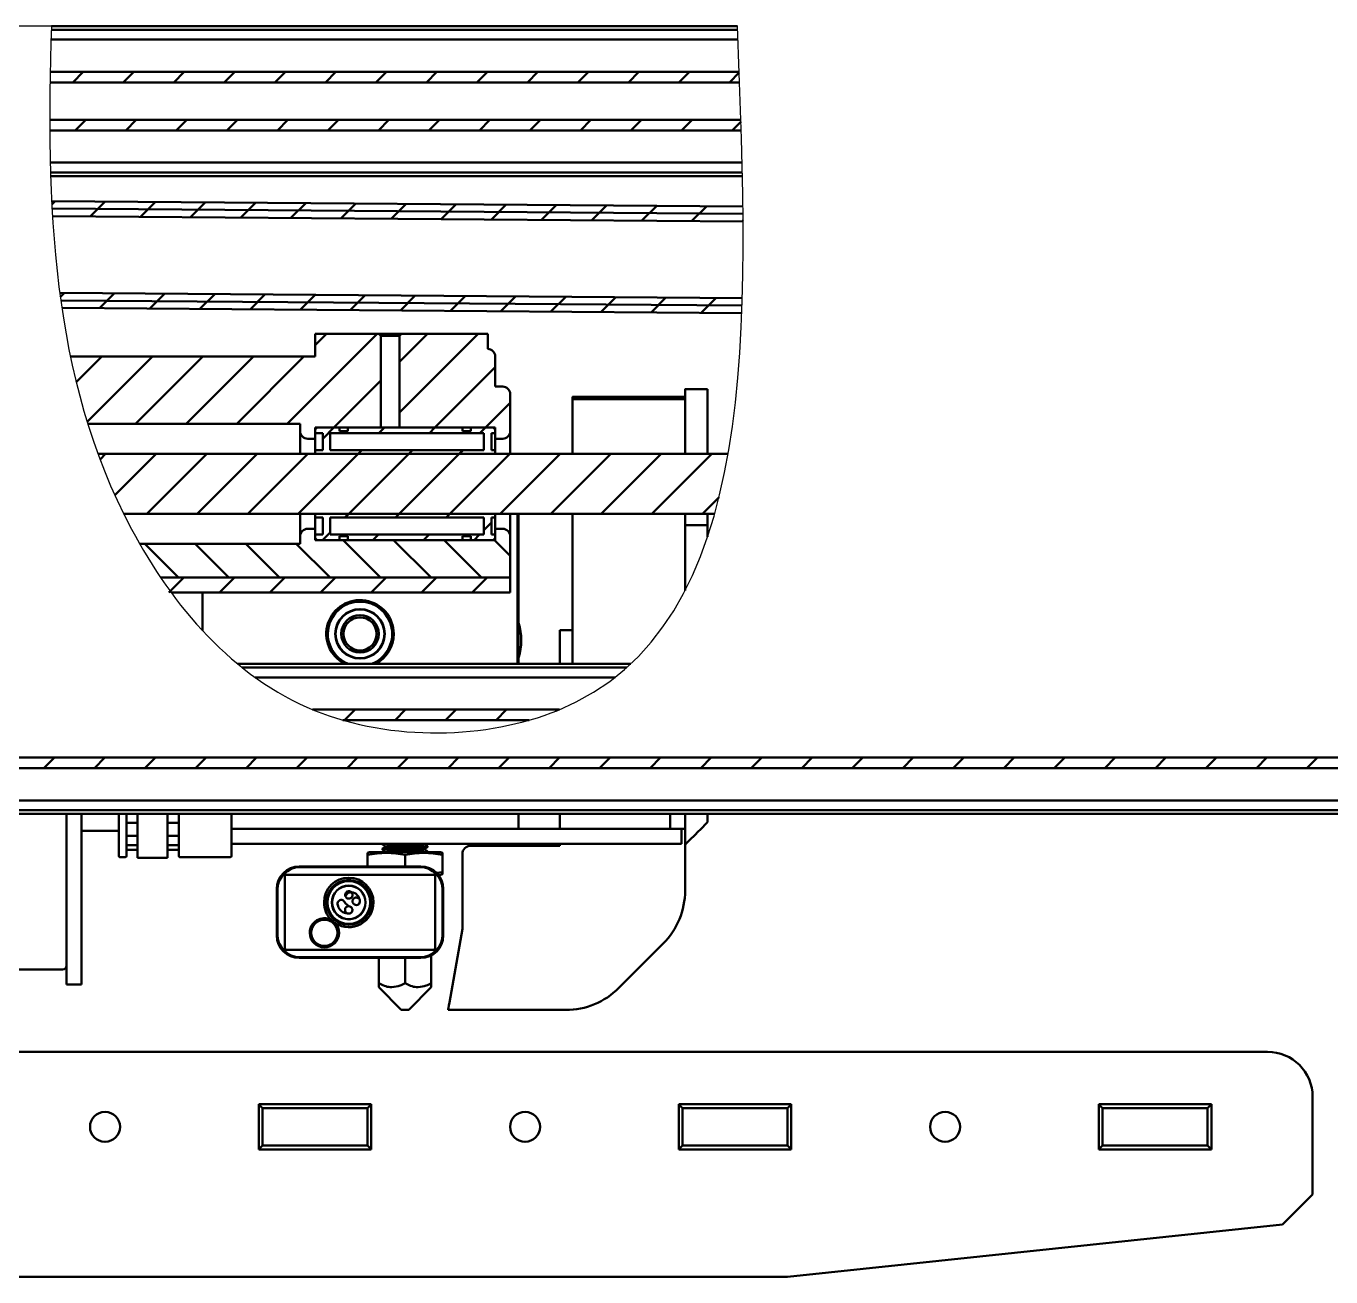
# Model space of a CAD drawing. Header units: millimetres. Extents: x -1615 to 4166, y 5 to 3174.
# Drawn here: x 790.8 to 906.8, y 2702.6 to 2813.8 of the extents above; entities that cross this region are included whole.
import ezdxf

# ---------------------------------------------------------------- set-up
doc = ezdxf.new("R2010")
doc.units = ezdxf.units.MM
doc.header["$LTSCALE"] = 0.25
doc.layers.add('Hatch', color=5, linetype='Continuous', lineweight=25)
doc.layers.add('Net dam', color=7, linetype='Continuous', lineweight=50)
pattern_1 = [(45, (54.7588, 2077.5174), (-2.245064, 2.245064), [])]

msp = doc.modelspace()

# ---------------------------------------------------------------- hatches: boundary and pattern name
at = {"layer": 'Net dam'}
h = msp.add_hatch(dxfattribs=at)
h.set_pattern_fill('ANSI31', color=256, style=0)
h.set_pattern_definition(pattern_1)
h.paths.add_polyline_path([(792.969, 2809.686), (792.962, 2809.359), (792.953, 2808.753), (854.244, 2808.753), (854.239, 2808.888), (854.212, 2809.582), (854.208, 2809.686)])
h = msp.add_hatch(dxfattribs=at)
h.set_pattern_fill('ANSI31', color=256, style=0)
h.set_pattern_definition(pattern_1)
h.paths.add_polyline_path([(854.395, 2804.486), (854.387, 2804.737), (854.365, 2805.42), (792.928, 2805.42), (792.928, 2805.046), (792.931, 2804.486)])
h = msp.add_hatch(dxfattribs=at)
h.set_pattern_fill('ANSI31', color=256, style=0)
h.set_pattern_definition(pattern_1)
edge = h.paths.add_edge_path()
edge.add_line((754.527, 2797.161), (754.537, 2797.161))
edge.add_arc((754.506, 2793.753), 3.408, 89.4801, 89.65028)
edge = h.paths.add_edge_path()
edge.add_arc((974.123, 2792.086), 4.741, 269.62633, 449.62629)
edge.add_arc((974.123, 2792.086), 4.741, -90.37369, 89.62631, ccw=False)
h.paths.add_polyline_path([(854.449, 2788.253), (854.461, 2788.572), (854.478, 2789.071), (854.494, 2789.571), (854.508, 2790.073), (854.521, 2790.576), (854.531, 2791.081), (854.541, 2791.587), (854.549, 2792.095), (854.555, 2792.604), (854.561, 2793.115), (854.564, 2793.627), (854.567, 2794.14), (854.568, 2794.655), (854.568, 2795.171), (854.567, 2795.688), (854.564, 2796.207), (854.56, 2796.726), (854.556, 2797.247), (854.55, 2797.735), (793.097, 2798.202), (793.132, 2797.519), (793.195, 2796.454), (793.269, 2795.391), (793.353, 2794.331), (793.448, 2793.274), (793.554, 2792.221), (793.672, 2791.17), (793.802, 2790.124), (793.945, 2789.08), (794, 2788.712)])
edge = h.paths.add_edge_path()
edge.add_line((974.102, 2788.679), (974.092, 2788.679))
edge.add_arc((974.123, 2792.086), 3.408, 269.4801, 269.65028)
h.paths.add_polyline_path([(854.494, 2789.586), (854.508, 2790.073), (854.521, 2790.576), (854.531, 2791.081), (854.541, 2791.587), (854.549, 2792.095), (854.555, 2792.604), (854.561, 2793.115), (854.564, 2793.627), (854.567, 2794.14), (854.568, 2794.655), (854.568, 2795.171), (854.567, 2795.688), (854.564, 2796.207), (854.563, 2796.402), (793.17, 2796.868), (793.195, 2796.454), (793.269, 2795.391), (793.353, 2794.331), (793.448, 2793.274), (793.554, 2792.221), (793.672, 2791.17), (793.812, 2790.047)])
h = msp.add_hatch(dxfattribs=at)
h.set_pattern_fill('ANSI31', color=256, style=0)
h.set_pattern_definition(pattern_1)
edge = h.paths.add_edge_path()
edge.add_line((796.168, 2778.869), (796.308, 2778.42))
edge.add_line((796.308, 2778.42), (815.187, 2778.42))
edge.add_line((815.187, 2778.42), (815.187, 2777.753))
edge.add_arc((815.854, 2777.753), 0.667, 180, 270)
edge.add_line((815.854, 2777.086), (816.52, 2777.086))
edge.add_line((816.52, 2777.086), (816.52, 2778.086))
edge.add_line((816.52, 2778.086), (822.354, 2778.086))
edge.add_line((822.354, 2778.086), (822.354, 2786.22))
edge.add_line((822.354, 2786.22), (822.17, 2786.403))
edge.add_line((822.17, 2786.403), (816.52, 2786.403))
edge.add_line((816.52, 2786.403), (816.52, 2784.401))
edge.add_line((816.52, 2784.401), (794.765, 2784.401))
edge.add_line((794.765, 2784.401), (794.865, 2783.921))
edge.add_line((794.865, 2783.921), (795.093, 2782.902))
edge.add_line((795.093, 2782.902), (795.337, 2781.887))
edge.add_line((795.337, 2781.887), (795.597, 2780.876))
edge.add_line((795.597, 2780.876), (795.874, 2779.87))
edge.add_line((795.874, 2779.87), (796.168, 2778.869))
h = msp.add_hatch(dxfattribs=at)
h.set_pattern_fill('ANSI31', color=256, style=0)
h.set_pattern_definition(pattern_1)
edge = h.paths.add_edge_path(flags=0)
edge.add_arc((833.187, 2777.753), 0.667, 270, 360)
edge.add_line((833.854, 2777.753), (833.854, 2781.054))
edge.add_arc((833.187, 2781.054), 0.667, 0, 90)
edge.add_line((833.187, 2781.721), (832.52, 2781.721))
edge.add_line((832.52, 2781.721), (832.52, 2784.403))
edge.add_arc((831.854, 2784.403), 0.667, 0, 90)
edge.add_line((831.854, 2785.07), (831.854, 2786.403))
edge.add_line((831.854, 2786.403), (824.204, 2786.403))
edge.add_line((824.204, 2786.403), (824.02, 2786.22))
edge.add_line((824.02, 2786.22), (824.02, 2778.086))
edge.add_line((824.02, 2778.086), (832.52, 2778.086))
edge.add_line((832.52, 2778.086), (832.52, 2777.086))
edge.add_line((832.52, 2777.086), (833.187, 2777.086))
h = msp.add_hatch(dxfattribs=at)
h.set_pattern_fill('ANSI31', color=256, style=0)
h.set_pattern_definition(pattern_1)
h.paths.add_polyline_path([(817.187, 2777.586), (817.187, 2776.086), (816.52, 2776.086), (816.52, 2775.753), (832.52, 2775.753), (832.52, 2776.086), (832.187, 2776.086), (832.187, 2777.586), (832.52, 2777.586), (832.52, 2777.92), (832.354, 2778.086), (830.354, 2778.086), (830.354, 2777.753), (829.62, 2777.753), (829.62, 2778.086), (819.42, 2778.086), (819.42, 2777.753), (818.687, 2777.753), (818.687, 2778.086), (816.687, 2778.086), (816.52, 2777.92), (816.52, 2777.586)], flags=0)
h.paths.add_polyline_path([(831.52, 2777.586), (831.52, 2776.086), (817.854, 2776.086), (817.854, 2777.586)], flags=0)
h = msp.add_hatch(dxfattribs=at)
h.set_pattern_fill('ANSI31', color=256, style=0)
h.set_pattern_definition(pattern_1)
h.paths.add_polyline_path([(853.054, 2774.823), (853.223, 2775.753), (797.21, 2775.753), (797.523, 2774.916), (797.909, 2773.941), (798.315, 2772.971), (798.741, 2772.007), (799.188, 2771.049), (799.497, 2770.42), (852.03, 2770.42), (852.357, 2771.659), (852.607, 2772.696), (852.839, 2773.751)])
h = msp.add_hatch(dxfattribs=at)
h.set_pattern_fill('ANSI31', color=256, style=0)
h.set_pattern_definition(pattern_1)
h.paths.add_polyline_path([(816.52, 2770.42), (816.52, 2770.086), (817.187, 2770.086), (817.187, 2768.586), (816.52, 2768.586), (816.52, 2768.253), (816.687, 2768.086), (818.687, 2768.086), (818.687, 2768.42), (819.42, 2768.42), (819.42, 2768.086), (829.62, 2768.086), (829.62, 2768.42), (830.354, 2768.42), (830.354, 2768.086), (832.354, 2768.086), (832.52, 2768.253), (832.52, 2768.586), (832.187, 2768.586), (832.187, 2770.086), (832.52, 2770.086), (832.52, 2770.42)], flags=0)
h.paths.add_polyline_path([(831.52, 2770.086), (831.52, 2768.586), (817.854, 2768.586), (817.854, 2770.086)], flags=0)
h = msp.add_hatch(dxfattribs=at)
h.set_pattern_fill('ANSI31', color=256, angle=90, style=0)
h.set_pattern_definition([(135, (54.7588, 2077.5174), (-2.245064, -2.245064), [])])
edge = h.paths.add_edge_path()
edge.add_line((800.915, 2767.753), (801.2, 2767.262))
edge.add_line((801.2, 2767.262), (801.488, 2766.778))
edge.add_line((801.488, 2766.778), (801.783, 2766.296))
edge.add_line((801.783, 2766.296), (802.083, 2765.818))
edge.add_line((802.083, 2765.818), (802.39, 2765.343))
edge.add_line((802.39, 2765.343), (802.703, 2764.872))
edge.add_line((802.703, 2764.872), (802.784, 2764.753))
edge.add_line((802.784, 2764.753), (833.854, 2764.753))
edge.add_line((833.854, 2764.753), (833.854, 2768.42))
edge.add_arc((833.187, 2768.42), 0.667, 0, 90)
edge.add_line((833.187, 2769.086), (832.52, 2769.086))
edge.add_line((832.52, 2769.086), (832.52, 2768.086))
edge.add_line((832.52, 2768.086), (816.52, 2768.086))
edge.add_line((816.52, 2768.086), (816.52, 2769.086))
edge.add_line((816.52, 2769.086), (815.854, 2769.086))
edge.add_arc((815.854, 2768.42), 0.667, 90, 180)
edge.add_line((815.187, 2768.42), (815.187, 2767.753))
edge.add_line((815.187, 2767.753), (800.915, 2767.753))
h = msp.add_hatch(dxfattribs=at)
h.set_pattern_fill('ANSI31', color=256, style=0)
h.set_pattern_definition(pattern_1)
edge = h.paths.add_edge_path(flags=0)
edge.add_spline(control_points=[(800.543, 2764.753), (800.535, 2764.746), (800.527, 2764.738), (800.519, 2764.73), (800.44, 2764.654), (800.362, 2764.579), (800.283, 2764.503)], knot_values=[0.0034761, 0.0034761, 0.0034761, 0.0034761, 0.0035253, 0.0035253, 0.0035253, 0.0040171, 0.0040171, 0.0040171, 0.0040171], weights=[1, 1, 1, 1, 1, 1, 1], degree=3, periodic=0)
edge.add_line((800.283, 2764.503), (800.283, 2764.13))
edge.add_spline(control_points=[(800.283, 2764.13), (800.24, 2764.105), (800.198, 2764.081), (800.155, 2764.057), (800.132, 2764.044), (800.108, 2764.03), (800.084, 2764.017), (800.061, 2764.003), (800.037, 2763.99), (800.013, 2763.977)], knot_values=[0, 0, 0, 0, 0.0002198, 0.0002198, 0.0002198, 0.000342, 0.000342, 0.000342, 0.0004643, 0.0004643, 0.0004643, 0.0004643], weights=[1, 1, 1, 1, 1, 1, 1, 1, 1, 1], degree=3, periodic=0)
edge.add_line((800.013, 2763.977), (800.013, 2763.86))
edge.add_spline(control_points=[(800.013, 2763.86), (800.055, 2763.839), (800.097, 2763.818), (800.138, 2763.797), (800.162, 2763.784), (800.186, 2763.772), (800.21, 2763.759), (800.235, 2763.747), (800.259, 2763.734), (800.283, 2763.721)], knot_values=[0, 0, 0, 0, 0.0002097, 0.0002097, 0.0002097, 0.000332, 0.000332, 0.000332, 0.0004543, 0.0004543, 0.0004543, 0.0004543], weights=[1, 1, 1, 1, 1, 1, 1, 1, 1, 1], degree=3, periodic=0)
edge.add_line((800.283, 2763.721), (800.283, 2763.663))
edge.add_spline(control_points=[(800.283, 2763.663), (800.24, 2763.639), (800.198, 2763.615), (800.155, 2763.59), (800.132, 2763.577), (800.108, 2763.564), (800.084, 2763.55), (800.061, 2763.537), (800.037, 2763.523), (800.013, 2763.51)], knot_values=[0, 0, 0, 0, 0.0002198, 0.0002198, 0.0002198, 0.000342, 0.000342, 0.000342, 0.0004643, 0.0004643, 0.0004643, 0.0004643], weights=[1, 1, 1, 1, 1, 1, 1, 1, 1, 1], degree=3, periodic=0)
edge.add_line((800.013, 2763.51), (800.013, 2763.393))
edge.add_spline(control_points=[(800.013, 2763.393), (800.055, 2763.373), (800.097, 2763.351), (800.138, 2763.33), (800.162, 2763.318), (800.186, 2763.305), (800.21, 2763.293), (800.235, 2763.28), (800.259, 2763.267), (800.283, 2763.255)], knot_values=[0, 0, 0, 0, 0.0002097, 0.0002097, 0.0002097, 0.000332, 0.000332, 0.000332, 0.0004543, 0.0004543, 0.0004543, 0.0004543], weights=[1, 1, 1, 1, 1, 1, 1, 1, 1, 1], degree=3, periodic=0)
edge.add_line((800.283, 2763.255), (800.283, 2763.42))
edge.add_line((800.283, 2763.42), (833.854, 2763.42))
edge.add_line((833.854, 2763.42), (833.854, 2764.753))
edge.add_line((833.854, 2764.753), (800.543, 2764.753))
h = msp.add_hatch(dxfattribs=at)
h.set_pattern_fill('ANSI31', color=256, style=0)
h.set_pattern_definition(pattern_1)
h.paths.add_polyline_path([(838.119, 2752.969), (838.241, 2753.02), (816.303, 2753.02), (816.637, 2752.879), (817.654, 2752.501), (818.691, 2752.167), (818.98, 2752.086), (835.554, 2752.086), (835.934, 2752.198), (836.308, 2752.314), (836.679, 2752.435), (837.046, 2752.561), (837.408, 2752.692), (837.766, 2752.828)])
h = msp.add_hatch(dxfattribs=at)
h.set_pattern_fill('ANSI31', color=256, style=0)
h.set_pattern_definition(pattern_1)
h.paths.add_polyline_path([(741.173, 2747.82), (985.84, 2747.82), (985.84, 2748.753), (741.173, 2748.753)], flags=0)

# ---------------------------------------------------------------- linework, layer by layer
at = {"layer": 'Hatch'}
msp.add_line((793.072, 2813.753), (724.506, 2813.753), dxfattribs=at)
msp.add_open_spline([(793.072, 2813.753), (792.581, 2798.053), (793.174, 2774.813), (814.277, 2749.908), (856.62, 2751.134), (855.142, 2787.039), (854.043, 2813.753)], degree=3, knots=[6.7646767, 6.7646767, 6.7646767, 6.7646767, 52.1716699, 75.0599803, 96.6892126, 159.5495905, 159.5495905, 159.5495905, 159.5495905], dxfattribs=at)
at = {"layer": 'Net dam'}
for p, q in [((854.043, 2813.753), (793.072, 2813.753)), ((854.092, 2812.553), (793.036, 2812.553)), ((854.057, 2813.42), (793.062, 2813.42)), ((792.968, 2809.686), (854.208, 2809.686)), ((792.953, 2808.753), (854.244, 2808.753)), ((854.365, 2805.42), (792.927, 2805.42)), ((854.395, 2804.486), (792.931, 2804.486)), ((854.477, 2801.62), (792.972, 2801.62)), ((854.497, 2800.753), (792.995, 2800.753)), ((854.505, 2800.42), (793.006, 2800.42)), ((854.55, 2797.735), (793.096, 2798.202)), ((854.55, 2797.736), (793.096, 2798.202)), ((854.557, 2797.069), (793.131, 2797.535)), ((793.131, 2797.535), (854.557, 2797.069)), ((793.169, 2796.868), (854.563, 2796.402)), ((854.494, 2789.586), (793.812, 2790.047)), ((793.903, 2789.379), (854.473, 2788.92)), ((854.473, 2788.92), (793.903, 2789.379)), ((793.999, 2788.712), (854.449, 2788.253)), ((793.999, 2788.712), (854.449, 2788.253)), ((816.52, 2784.401), (816.52, 2786.403)), ((822.17, 2786.403), (816.52, 2786.403)), ((822.17, 2786.403), (822.354, 2786.22)), ((824.204, 2786.403), (822.17, 2786.403)), ((822.354, 2786.22), (822.354, 2778.086)), ((824.02, 2786.22), (822.354, 2786.22)), ((824.02, 2786.22), (824.204, 2786.403)), ((824.02, 2778.086), (824.02, 2786.22)), ((831.854, 2786.403), (824.204, 2786.403)), ((831.854, 2786.403), (831.854, 2785.07)), ((816.52, 2784.401), (794.763, 2784.401)), ((832.52, 2781.721), (832.52, 2784.403)), ((833.187, 2781.721), (832.52, 2781.721)), ((851.401, 2781.487), (849.401, 2781.487)), ((833.854, 2777.753), (833.854, 2781.054)), ((849.401, 2780.82), (839.401, 2780.82)), ((849.402, 2780.6), (839.402, 2780.6)), ((815.187, 2778.42), (796.306, 2778.42)), ((815.187, 2778.42), (815.187, 2777.753)), ((815.187, 2775.753), (815.187, 2777.753)), ((816.687, 2778.086), (816.52, 2777.92)), ((816.52, 2778.086), (822.354, 2778.086)), ((816.52, 2778.086), (816.52, 2777.086)), ((816.52, 2777.92), (816.52, 2777.586)), ((816.52, 2777.586), (817.187, 2777.586)), ((818.687, 2778.086), (816.687, 2778.086)), ((817.187, 2777.586), (817.187, 2776.086)), ((831.52, 2777.586), (817.854, 2777.586)), ((817.854, 2777.586), (817.854, 2776.086)), ((818.687, 2777.753), (818.687, 2778.086)), ((819.42, 2777.753), (818.687, 2777.753)), ((829.62, 2778.086), (819.42, 2778.086)), ((819.42, 2778.086), (819.42, 2777.753)), ((824.02, 2778.086), (832.52, 2778.086)), ((829.62, 2777.753), (829.62, 2778.086)), ((830.354, 2777.753), (829.62, 2777.753)), ((832.354, 2778.086), (830.354, 2778.086)), ((830.354, 2778.086), (830.354, 2777.753)), ((831.52, 2776.086), (831.52, 2777.586)), ((832.187, 2777.586), (832.52, 2777.586)), ((832.187, 2776.086), (832.187, 2777.586)), ((832.52, 2777.92), (832.354, 2778.086)), ((832.52, 2777.086), (832.52, 2778.086)), ((832.52, 2777.586), (832.52, 2777.92)), ((833.854, 2777.753), (833.854, 2775.753)), ((851.401, 2775.753), (851.401, 2778.687)), ((815.854, 2777.086), (816.52, 2777.086)), ((816.52, 2777.086), (816.52, 2776.086)), ((832.52, 2777.086), (833.187, 2777.086)), ((832.52, 2776.086), (832.52, 2777.086)), ((797.209, 2775.753), (853.224, 2775.753)), ((817.187, 2776.086), (816.52, 2776.086)), ((816.52, 2776.086), (816.52, 2775.753)), ((816.52, 2775.753), (832.52, 2775.753)), ((817.854, 2776.086), (831.52, 2776.086)), ((832.52, 2776.086), (832.187, 2776.086)), ((832.52, 2775.753), (832.52, 2776.086)), ((852.027, 2770.42), (799.494, 2770.42)), ((815.187, 2768.42), (815.187, 2770.42)), ((832.52, 2770.42), (816.52, 2770.42)), ((816.52, 2770.42), (816.52, 2770.086)), ((816.52, 2770.086), (817.187, 2770.086)), ((816.52, 2770.086), (816.52, 2769.086)), ((817.187, 2770.086), (817.187, 2768.586)), ((831.52, 2770.086), (817.854, 2770.086)), ((817.854, 2770.086), (817.854, 2768.586)), ((831.52, 2768.586), (831.52, 2770.086)), ((832.187, 2770.086), (832.52, 2770.086)), ((832.187, 2768.586), (832.187, 2770.086)), ((832.52, 2770.086), (832.52, 2770.42)), ((832.52, 2769.086), (832.52, 2770.086)), ((833.854, 2770.42), (833.854, 2768.42)), ((834.505, 2757.086), (834.505, 2770.42)), ((834.605, 2770.42), (834.605, 2757.086)), ((851.401, 2769.406), (851.401, 2770.42)), ((815.187, 2768.42), (815.187, 2767.753)), ((816.52, 2769.086), (815.854, 2769.086)), ((816.52, 2769.086), (816.52, 2768.086)), ((817.187, 2768.586), (816.52, 2768.586)), ((816.52, 2768.586), (816.52, 2768.253)), ((817.854, 2768.586), (831.52, 2768.586)), ((818.687, 2768.42), (819.42, 2768.42)), ((818.687, 2768.086), (818.687, 2768.42)), ((819.42, 2768.42), (819.42, 2768.086)), ((829.62, 2768.42), (830.354, 2768.42)), ((829.62, 2768.086), (829.62, 2768.42)), ((830.354, 2768.42), (830.354, 2768.086)), ((832.52, 2768.586), (832.187, 2768.586)), ((832.52, 2768.086), (832.52, 2769.086)), ((833.187, 2769.086), (832.52, 2769.086)), ((832.52, 2768.253), (832.52, 2768.586)), ((833.854, 2764.753), (833.854, 2768.42)), ((849.403, 2769.406), (851.401, 2769.406)), ((800.915, 2767.753), (815.187, 2767.753)), ((816.52, 2768.253), (816.687, 2768.086)), ((832.52, 2768.086), (816.52, 2768.086)), ((816.687, 2768.086), (818.687, 2768.086)), ((819.42, 2768.086), (829.62, 2768.086)), ((830.354, 2768.086), (832.354, 2768.086)), ((832.354, 2768.086), (832.52, 2768.253)), ((833.854, 2764.753), (802.783, 2764.753)), ((833.854, 2764.753), (802.783, 2764.753)), ((833.854, 2764.753), (833.854, 2763.42)), ((839.401, 2764.02), (839.401, 2760.686)), ((833.854, 2763.42), (803.723, 2763.42)), ((803.738, 2763.4), (803.738, 2763.42)), ((806.505, 2763.42), (806.505, 2760.043)), ((839.401, 2760.686), (839.401, 2760.086)), ((839.401, 2760.686), (839.401, 2760.686)), ((838.267, 2760.086), (838.267, 2760.086)), ((838.267, 2757.086), (838.267, 2760.086)), ((839.401, 2760.086), (838.267, 2760.086)), ((809.622, 2757.086), (844.578, 2757.086)), ((810.032, 2756.753), (844.214, 2756.753)), ((811.177, 2755.886), (843.179, 2755.886)), ((816.289, 2753.02), (838.243, 2753.02)), ((818.964, 2752.086), (835.554, 2752.086)), ((985.84, 2748.753), (741.173, 2748.753)), ((985.84, 2747.82), (741.173, 2747.82)), ((741.173, 2744.953), (985.84, 2744.953)), ((741.173, 2744.086), (985.84, 2744.086)), ((741.173, 2743.753), (985.84, 2743.753)), ((794.405, 2735.255), (794.405, 2743.753)), ((795.738, 2735.255), (795.738, 2743.753)), ((799.071, 2740.022), (799.071, 2743.753)), ((799.738, 2743.753), (799.738, 2740.022)), ((799.738, 2742.973), (800.738, 2742.973)), ((800.738, 2739.861), (800.738, 2743.753)), ((803.405, 2739.861), (803.405, 2743.753)), ((803.405, 2742.973), (804.405, 2742.973)), ((804.405, 2742.386), (804.405, 2743.753)), ((809.071, 2743.753), (809.071, 2742.386)), ((834.605, 2743.753), (834.605, 2742.42)), ((838.267, 2743.753), (838.267, 2742.42)), ((838.269, 2742.42), (838.269, 2743.753)), ((848.069, 2742.42), (848.069, 2743.753)), ((849.402, 2743.753), (849.402, 2742.42)), ((849.402, 2743.753), (849.402, 2742.353)), ((851.402, 2743.02), (850.736, 2742.353)), ((851.402, 2743.02), (851.402, 2743.753)), ((795.738, 2742.255), (799.071, 2742.255)), ((799.738, 2741.82), (800.738, 2741.82)), ((803.405, 2741.82), (804.405, 2741.82)), ((804.405, 2740.022), (804.405, 2742.386)), ((809.071, 2742.42), (849.071, 2742.42)), ((809.071, 2742.386), (809.071, 2740.022)), ((849.071, 2742.42), (849.071, 2741.086)), ((849.402, 2742.42), (849.071, 2742.42)), ((849.401, 2742.42), (849.401, 2736.941)), ((799.738, 2740.971), (800.738, 2740.971)), ((799.738, 2740.556), (800.738, 2740.556)), ((799.738, 2740.553), (800.738, 2740.553)), ((803.405, 2740.971), (804.405, 2740.971)), ((803.405, 2740.556), (804.405, 2740.556)), ((803.405, 2740.553), (804.405, 2740.553)), ((809.071, 2741.086), (849.071, 2741.086)), ((822.505, 2741.086), (822.505, 2741.04)), ((822.552, 2741.024), (822.505, 2741.04)), ((822.771, 2740.853), (822.505, 2741.04)), ((822.505, 2740.666), (822.771, 2740.853)), ((822.505, 2740.666), (822.505, 2740.573)), ((822.552, 2740.557), (822.505, 2740.573)), ((822.505, 2740.573), (822.771, 2740.386)), ((822.814, 2740.87), (822.55, 2740.682)), ((826.196, 2741.07), (826.219, 2741.086)), ((826.196, 2740.603), (826.459, 2740.791)), ((826.238, 2741.086), (826.505, 2740.9)), ((826.238, 2740.62), (826.505, 2740.806)), ((826.505, 2740.433), (826.238, 2740.62)), ((826.505, 2740.806), (826.505, 2740.9)), ((830.34, 2740.92), (830.341, 2740.92)), ((830.341, 2740.92), (838.267, 2740.92)), ((838.267, 2740.92), (838.267, 2741.086)), ((838.267, 2741.086), (838.267, 2740.92)), ((849.402, 2741.02), (849.401, 2741.02)), ((799.171, 2739.922), (799.638, 2739.922)), ((800.738, 2739.861), (803.405, 2739.861)), ((804.505, 2739.922), (808.971, 2739.922)), ((821.357, 2740.353), (821.171, 2740.293)), ((821.171, 2740.124), (821.171, 2739.086)), ((821.357, 2740.353), (824.505, 2740.353)), ((822.771, 2740.386), (822.724, 2740.353)), ((822.814, 2740.403), (822.744, 2740.353)), ((822.799, 2740.38), (822.771, 2740.386)), ((824.505, 2740.353), (827.653, 2740.353)), ((824.505, 2739.086), (824.505, 2740.124)), ((826.505, 2740.353), (826.505, 2740.433)), ((827.838, 2740.293), (827.653, 2740.353)), ((827.838, 2738.582), (827.838, 2740.124)), ((829.6, 2740.18), (829.6, 2733.548)), ((829.601, 2733.548), (829.601, 2740.18)), ((813.838, 2738.353), (813.838, 2731.686)), ((827.171, 2738.353), (813.838, 2738.353)), ((813.838, 2731.82), (813.838, 2738.22)), ((813.971, 2738.353), (827.038, 2738.353)), ((825.905, 2739.086), (815.105, 2739.086)), ((825.838, 2739.02), (815.171, 2739.02)), ((827.171, 2738.353), (827.171, 2731.686)), ((827.171, 2738.22), (827.171, 2731.82)), ((827.838, 2738.582), (827.273, 2738.524)), ((827.452, 2738.353), (827.653, 2738.353)), ((827.653, 2738.353), (827.838, 2738.414)), ((813.105, 2732.953), (813.105, 2737.086)), ((813.171, 2737.02), (813.171, 2733.02)), ((827.838, 2733.02), (827.838, 2737.02)), ((827.905, 2737.086), (827.905, 2732.953)), ((819.498, 2735.549), (819.172, 2735.834)), ((794.405, 2728.589), (794.405, 2735.255)), ((795.738, 2728.589), (795.738, 2735.255)), ((818.331, 2734.026), (817.942, 2734.337)), ((828.445, 2727), (829.6, 2733.548)), ((828.446, 2727), (829.601, 2733.548)), ((829.601, 2733.548), (829.6, 2733.548)), ((813.838, 2731.686), (827.171, 2731.686)), ((813.971, 2731.686), (827.038, 2731.686)), ((847.448, 2732.227), (843.507, 2728.286)), ((825.905, 2730.953), (815.105, 2730.953)), ((815.171, 2731.02), (825.838, 2731.02)), ((822.171, 2728.714), (822.171, 2730.953)), ((824.505, 2728.714), (824.505, 2730.953)), ((826.838, 2728.714), (826.838, 2731.184)), ((794.071, 2729.922), (787.338, 2729.922)), ((794.405, 2728.589), (795.738, 2728.589)), ((822.171, 2728.714), (822.171, 2728.679)), ((822.171, 2728.353), (824.171, 2726.353)), ((824.838, 2726.353), (826.838, 2728.353)), ((824.171, 2726.353), (824.505, 2726.353)), ((824.505, 2726.353), (824.838, 2726.353)), ((828.329, 2726.333), (828.328, 2726.333)), ((828.329, 2726.333), (829.601, 2726.333)), ((838.793, 2726.333), (829.601, 2726.333)), ((785.173, 2722.616), (901.173, 2722.616)), ((905.173, 2718.616), (905.173, 2709.949)), ((811.84, 2717.616), (811.506, 2717.949)), ((821.506, 2717.949), (811.506, 2717.949)), ((811.506, 2713.949), (811.506, 2717.949)), ((811.84, 2717.616), (811.84, 2714.283)), ((821.173, 2717.616), (811.84, 2717.616)), ((821.173, 2717.616), (821.506, 2717.949)), ((821.173, 2714.283), (821.173, 2717.616)), ((821.506, 2713.949), (821.506, 2717.949)), ((849.173, 2717.616), (848.84, 2717.949)), ((858.84, 2717.949), (848.84, 2717.949)), ((848.84, 2713.949), (848.84, 2717.949)), ((849.173, 2717.616), (849.173, 2714.283)), ((858.506, 2717.616), (849.173, 2717.616)), ((858.506, 2717.616), (858.84, 2717.949)), ((858.506, 2714.283), (858.506, 2717.616)), ((858.84, 2713.949), (858.84, 2717.949)), ((886.506, 2717.616), (886.173, 2717.949)), ((896.173, 2717.949), (886.173, 2717.949)), ((886.173, 2713.949), (886.173, 2717.949)), ((886.506, 2717.616), (886.506, 2714.283)), ((895.84, 2717.616), (886.506, 2717.616)), ((895.84, 2717.616), (896.173, 2717.949)), ((895.84, 2714.283), (895.84, 2717.616)), ((896.173, 2713.949), (896.173, 2717.949)), ((811.506, 2713.949), (811.84, 2714.283)), ((821.506, 2713.949), (811.506, 2713.949)), ((811.84, 2714.283), (821.173, 2714.283)), ((821.506, 2713.949), (821.173, 2714.283)), ((848.84, 2713.949), (849.173, 2714.283)), ((858.84, 2713.949), (848.84, 2713.949)), ((849.173, 2714.283), (858.506, 2714.283)), ((858.84, 2713.949), (858.506, 2714.283)), ((886.173, 2713.949), (886.506, 2714.283)), ((896.173, 2713.949), (886.173, 2713.949)), ((886.506, 2714.283), (895.84, 2714.283)), ((896.173, 2713.949), (895.84, 2714.283)), ((905.173, 2709.949), (902.506, 2707.283)), ((902.506, 2707.283), (858.506, 2702.616)), ((858.506, 2702.616), (741.173, 2702.616))]:
    msp.add_line(p, q, dxfattribs=at)
at = {"layer": 'Net dam', "flags": 128}
for points in [[(849.401, 2780.82), (849.401, 2780.952), (849.401, 2781.35), (849.401, 2781.487), (849.401, 2781.35), (849.401, 2780.952), (849.401, 2780.6)], [(851.401, 2778.687), (851.401, 2779.552), (851.401, 2780.333), (851.401, 2780.952), (851.401, 2781.35), (851.401, 2781.487)], [(839.401, 2778.856), (839.401, 2779.569), (839.401, 2780.177), (839.401, 2780.607), (839.401, 2780.809), (839.401, 2780.757), (839.401, 2780.459), (839.401, 2779.95), (839.401, 2779.29), (839.401, 2778.558), (839.401, 2777.842), (839.401, 2777.226), (839.401, 2776.784), (839.401, 2776.569)], [(839.402, 2777.567), (839.402, 2778.612), (839.402, 2779.448), (839.402, 2780.064), (839.402, 2780.449), (839.402, 2780.598), (839.402, 2780.51), (839.401, 2780.185), (839.401, 2779.628), (839.401, 2778.847), (839.401, 2777.854)], [(839.401, 2780.187), (839.401, 2780.073), (839.401, 2779.747), (839.401, 2779.261), (839.401, 2778.687), (839.401, 2778.113), (839.401, 2777.626), (839.401, 2777.301), (839.401, 2777.187), (839.401, 2777.301), (839.401, 2777.626), (839.401, 2778.113), (839.401, 2778.687), (839.401, 2779.261), (839.401, 2779.747), (839.401, 2780.073), (839.401, 2780.187)], [(849.401, 2780.6), (849.401, 2780.607), (849.401, 2780.809), (849.401, 2780.82)], [(849.402, 2777.567), (849.402, 2778.612), (849.402, 2779.448), (849.402, 2780.064), (849.402, 2780.449), (849.402, 2780.598), (849.402, 2780.6)], [(839.401, 2777.854), (839.401, 2777.7), (839.401, 2777.631), (839.401, 2777.652), (839.401, 2777.761), (839.401, 2777.95), (839.401, 2778.208), (839.401, 2778.517), (839.401, 2778.856)], [(839.401, 2776.569), (839.401, 2776.481), (839.401, 2776.308), (839.401, 2776.062), (839.401, 2775.759), (839.401, 2775.753)], [(839.402, 2775.753), (839.402, 2776.264), (839.402, 2777.567)], [(849.403, 2775.753), (849.402, 2776.264), (849.402, 2777.567)], [(839.401, 2770.42), (839.401, 2769.519), (839.401, 2768.174), (839.401, 2766.803), (839.401, 2765.415), (839.401, 2764.02)], [(839.403, 2757.086), (839.403, 2757.331), (839.403, 2759.268), (839.403, 2761.277), (839.403, 2763.328), (839.403, 2765.389), (839.403, 2767.43), (839.403, 2769.418), (839.403, 2770.42)], [(849.403, 2763.603), (849.403, 2765.389), (849.403, 2767.43), (849.403, 2769.418), (849.403, 2770.42)], [(851.401, 2769.406), (851.401, 2768.384)], [(838.267, 2760.086), (838.267, 2759.958), (838.267, 2759.579), (838.267, 2758.963), (838.267, 2758.134), (838.267, 2757.124), (838.267, 2757.086)], [(849.402, 2742.353), (849.402, 2742.093), (849.402, 2741.843), (849.402, 2741.612), (849.402, 2741.41), (849.402, 2741.245), (849.402, 2741.121), (849.402, 2741.045), (849.402, 2741.02)]]:
    msp.add_lwpolyline(points, dxfattribs=at)
at = {"layer": 'Net dam'}
for centre, radius in [((820.505, 2759.753), 2.2), ((820.505, 2759.753), 2.167), ((820.505, 2759.753), 1.667), ((819.505, 2735.886), 1.9), ((819.505, 2735.886), 1.5), ((819.505, 2735.886), 1.483), ((797.84, 2715.949), 1.333), ((835.173, 2715.949), 1.333), ((872.506, 2715.949), 1.333)]:
    msp.add_circle(centre, radius, dxfattribs=at)
for centre, radius, start, end in [((831.854, 2784.403), 0.667, 0, 90), ((833.187, 2781.054), 0.667, 0, 90), ((815.854, 2777.753), 0.667, 180, 270), ((833.187, 2777.753), 0.667, 270, 0), ((815.854, 2768.42), 0.667, 90, 180), ((833.187, 2768.42), 0.667, 0, 90), ((820.505, 2759.753), 3, 0, 242.73396), ((820.505, 2759.753), 2.857, 90, 248.95686), ((820.505, 2759.753), 2.857, 291.04314, 90), ((820.505, 2759.753), 1.467, 0, 180), ((829.505, 2759.168), 5.333, 342.98927, 17.01073), ((820.505, 2759.753), 1.467, 180, 0), ((820.505, 2759.753), 3, 297.26604, 0), ((830.34, 2740.18), 0.74, 90, 180.00541), ((830.341, 2740.18), 0.74, 90, 180), ((799.171, 2740.022), 0.1, 180, 270), ((799.638, 2740.022), 0.1, 270, 0), ((804.505, 2740.022), 0.1, 180, 270), ((808.971, 2740.022), 0.1, 270, 0), ((815.105, 2737.086), 2, 90, 180), ((815.171, 2737.02), 2, 90, 180), ((813.971, 2738.22), 0.133, 90, 180), ((825.838, 2737.02), 2, 0, 90), ((825.905, 2737.086), 2, 0, 90), ((827.038, 2738.22), 0.133, 0, 90), ((819.505, 2735.886), 2.2, 360, 180), ((819.505, 2735.886), 2, 0, 180), ((819.505, 2735.886), 2.2, 180, 224.76049), ((819.505, 2735.886), 2, 180, 0), ((819.505, 2735.886), 2.2, 237.74758, 360), ((818.844, 2735.783), 0.332, 5.97001, 189.43118), ((820.171, 2735.991), 0.333, 180.0234, 6.10153), ((842.734, 2736.941), 6.667, 315, 0.00054), ((817.338, 2733.186), 1.3, 62.28767, 180), ((817.338, 2733.186), 1.167, 0, 180), ((817.338, 2733.186), 1.3, 0, 40.2204), ((815.105, 2732.953), 2, 180, 270), ((815.171, 2733.02), 2, 180, 270), ((817.338, 2733.186), 1.3, 180, 0), ((817.338, 2733.186), 1.167, 180, 0), ((825.838, 2733.02), 2, 270, 0), ((825.905, 2732.953), 2, 270, 0), ((813.971, 2731.82), 0.133, 180, 270), ((827.038, 2731.82), 0.133, 270, 0), ((794.071, 2730.255), 0.333, 270, 0), ((838.793, 2733), 6.667, 270, 315), ((901.173, 2718.616), 4, 0, 90)]:
    msp.add_arc(centre, radius, start, end, dxfattribs=at)
for centre, major_axis, ratio, start_param, end_param in [((850.736, 2742.353), (1.333, 1.333), 0.0000315, 3.1416241, 4.7124205), ((828.445, 2727), (0.118, 0.667), 0.0000611, 1.5708071, 3.1416034), ((828.446, 2727), (0.118, 0.667), 0.0000611, 3.1416034, 4.7123997)]:
    msp.add_ellipse(centre, major_axis=major_axis, ratio=ratio, start_param=start_param, end_param=end_param, dxfattribs=at)
for points, knots in [([(822.505, 2741.04), (822.51, 2741.044), (822.52, 2741.052), (822.609, 2741.065), (822.73, 2741.076), (822.843, 2741.083), (822.891, 2741.086)], [0, 0, 0, 0, 0.2648198, 0.5373194, 0.8021393, 1, 1, 1, 1]), ([(826.505, 2740.9), (826.499, 2740.896), (826.488, 2740.887), (826.401, 2740.875), (826.263, 2740.862), (826.075, 2740.85), (825.841, 2740.837), (825.571, 2740.825), (825.269, 2740.812), (824.913, 2740.798), (824.54, 2740.784), (824.169, 2740.771), (823.842, 2740.758), (823.531, 2740.746), (823.251, 2740.733), (823.004, 2740.721), (822.801, 2740.708), (822.647, 2740.695), (822.53, 2740.682), (822.514, 2740.672), (822.505, 2740.666)], [0, 0, 0, 0, 0.0529693, 0.1074747, 0.1604439, 0.2149493, 0.2679188, 0.3224244, 0.3753938, 0.4298993, 0.5, 0.5529693, 0.6074747, 0.6604439, 0.7149493, 0.7679188, 0.8224244, 0.8753938, 0.9298993, 1, 1, 1, 1]), ([(822.505, 2740.573), (822.51, 2740.577), (822.521, 2740.586), (822.608, 2740.598), (822.746, 2740.611), (822.934, 2740.623), (823.168, 2740.636), (823.438, 2740.648), (823.741, 2740.661), (824.096, 2740.675), (824.469, 2740.688), (824.84, 2740.702), (825.167, 2740.715), (825.478, 2740.727), (825.758, 2740.74), (826.005, 2740.752), (826.208, 2740.765), (826.362, 2740.777), (826.479, 2740.791), (826.495, 2740.801), (826.505, 2740.806)], [0, 0, 0, 0, 0.0529693, 0.1074747, 0.1604439, 0.2149493, 0.2679188, 0.3224244, 0.3753938, 0.4298993, 0.5, 0.5529693, 0.6074747, 0.6604439, 0.7149493, 0.7679188, 0.8224244, 0.8753938, 0.9298993, 1, 1, 1, 1]), ([(822.846, 2740.87), (822.86, 2740.874), (822.907, 2740.888), (823.256, 2740.911), (823.821, 2740.941), (824.505, 2740.97), (825.188, 2740.999), (825.753, 2741.028), (826.102, 2741.052), (826.149, 2741.066), (826.164, 2741.07)], [0, 0, 0, 0, 0.06369085, 0.20905779, 0.35442467, 0.50000041, 0.64557611, 0.79094273, 0.9363093, 1, 1, 1, 1]), ([(822.846, 2740.403), (822.86, 2740.407), (822.907, 2740.421), (823.256, 2740.445), (823.821, 2740.474), (824.505, 2740.503), (825.188, 2740.532), (825.753, 2740.561), (826.102, 2740.585), (826.149, 2740.599), (826.164, 2740.603)], [0, 0, 0, 0, 0.0636908, 0.2090576, 0.3544244, 0.5, 0.6455756, 0.7909424, 0.9363092, 1, 1, 1, 1]), ([(824.505, 2740.124), (823.957, 2740.207), (822.846, 2740.377), (821.735, 2740.209), (821.171, 2740.124)], [0, 0, 0, 0, 0.4928878, 1, 1, 1, 1]), ([(821.171, 2740.124), (821.171, 2740.129), (821.171, 2740.233), (821.171, 2740.262), (821.171, 2740.29)], [0, 0, 0, 0, 0.0542048, 1, 1, 1, 1]), ([(827.838, 2740.124), (827.29, 2740.207), (826.179, 2740.377), (825.068, 2740.209), (824.505, 2740.124)], [0, 0, 0, 0, 0.4928878, 1, 1, 1, 1]), ([(826.505, 2740.433), (826.499, 2740.429), (826.488, 2740.421), (826.401, 2740.408), (826.263, 2740.396), (826.075, 2740.383), (825.84, 2740.371), (825.629, 2740.361), (825.488, 2740.355), (825.449, 2740.353)], [0, 0, 0, 0, 0.1544668, 0.3134131, 0.4678799, 0.6268262, 0.7812935, 0.9402404, 1, 1, 1, 1]), ([(827.838, 2740.29), (827.838, 2740.291), (827.838, 2740.345), (827.838, 2740.234), (827.838, 2740.124)], [0, 0, 0, 0, 0.0129632, 1, 1, 1, 1]), ([(827.838, 2738.416), (827.838, 2738.415), (827.838, 2738.362), (827.838, 2738.473), (827.838, 2738.582)], [0, 0, 0, 0, 0.0129632, 1, 1, 1, 1]), ([(819.842, 2736.557), (819.837, 2736.594), (819.827, 2736.668), (819.767, 2736.766), (819.68, 2736.84), (819.574, 2736.882), (819.462, 2736.886), (819.355, 2736.853), (819.266, 2736.786), (819.204, 2736.693), (819.184, 2736.609), (819.182, 2736.524), (819.2, 2736.438), (819.258, 2736.34), (819.345, 2736.266), (819.451, 2736.225), (819.564, 2736.22), (819.671, 2736.253), (819.76, 2736.32), (819.821, 2736.413), (819.842, 2736.497), (819.842, 2736.546), (819.842, 2736.557)], [0, 0, 0, 0, 0.0536862, 0.1073725, 0.1610587, 0.2147449, 0.2684311, 0.3221174, 0.3758036, 0.4294898, 0.483176, 0.5, 0.5536862, 0.6073725, 0.6610587, 0.7147449, 0.7684311, 0.8221174, 0.8758036, 0.9294898, 0.983176, 1, 1, 1, 1]), ([(820.503, 2736.026), (820.482, 2736.121), (820.436, 2736.327), (820.181, 2736.684), (819.708, 2736.855), (819.301, 2736.664), (819.249, 2736.493), (819.222, 2736.405)], [0, 0, 0, 0, 0.2048656, 0.4425286, 0.709565, 0.8518824, 1, 1, 1, 1]), ([(819.838, 2735.991), (819.841, 2736.028), (819.849, 2736.103), (819.905, 2736.203), (819.989, 2736.278), (820.095, 2736.322), (820.207, 2736.327), (820.307, 2736.303), (820.356, 2736.264), (820.375, 2736.248)], [0, 0, 0, 0, 0.1501011, 0.3002149, 0.4500504, 0.5998452, 0.749958, 0.900603, 1, 1, 1, 1]), ([(818.513, 2735.737), (818.549, 2735.607), (818.629, 2735.321), (818.997, 2734.966), (819.334, 2734.917), (819.515, 2734.891)], [0, 0, 0, 0, 0.2788003, 0.6121384, 1, 1, 1, 1]), ([(819.172, 2735.216), (819.177, 2735.179), (819.187, 2735.105), (819.247, 2735.007), (819.334, 2734.933), (819.44, 2734.891), (819.552, 2734.887), (819.659, 2734.92), (819.748, 2734.987), (819.81, 2735.08), (819.829, 2735.158), (819.831, 2735.204), (819.831, 2735.214), (819.831, 2735.219), (819.83, 2735.259), (819.814, 2735.335), (819.756, 2735.433), (819.669, 2735.507), (819.563, 2735.548), (819.45, 2735.553), (819.343, 2735.52), (819.254, 2735.453), (819.193, 2735.36), (819.172, 2735.276), (819.172, 2735.227), (819.172, 2735.216)], [0, 0, 0, 0, 0.0536859, 0.1073717, 0.1610576, 0.2147435, 0.2684293, 0.3221152, 0.3758011, 0.4294869, 0.4831728, 0.491576, 0.4957882, 0.4978956, 0.5000033, 0.5536892, 0.6073751, 0.6610609, 0.7147468, 0.7684327, 0.8221185, 0.8758044, 0.9294903, 0.9831761, 1, 1, 1, 1]), ([(822.171, 2728.714), (822.505, 2728.55), (822.884, 2728.364), (823.289, 2728.354), (823.338, 2728.353)], [0, 0, 0, 0, 0.8790514, 1, 1, 1, 1]), ([(822.171, 2728.353), (822.171, 2728.383), (822.171, 2728.429), (822.171, 2728.613), (822.171, 2728.679)], [0, 0, 0, 0, 0.6414394, 1, 1, 1, 1]), ([(823.338, 2728.353), (823.584, 2728.383), (823.991, 2728.432), (824.359, 2728.634), (824.505, 2728.714)], [0, 0, 0, 0, 0.6046355, 1, 1, 1, 1]), ([(824.505, 2728.714), (824.838, 2728.55), (825.217, 2728.364), (825.622, 2728.354), (825.671, 2728.353)], [0, 0, 0, 0, 0.8790514, 1, 1, 1, 1]), ([(825.671, 2728.353), (825.917, 2728.383), (826.324, 2728.432), (826.692, 2728.634), (826.838, 2728.714)], [0, 0, 0, 0, 0.60463547, 1, 1, 1, 1]), ([(826.838, 2728.714), (826.838, 2728.55), (826.838, 2728.364), (826.838, 2728.354), (826.838, 2728.353)], [0, 0, 0, 0, 0.8790514, 1, 1, 1, 1])]:
    msp.add_open_spline(points, degree=3, knots=knots, dxfattribs=at)

doc.saveas('drawing.dxf')
